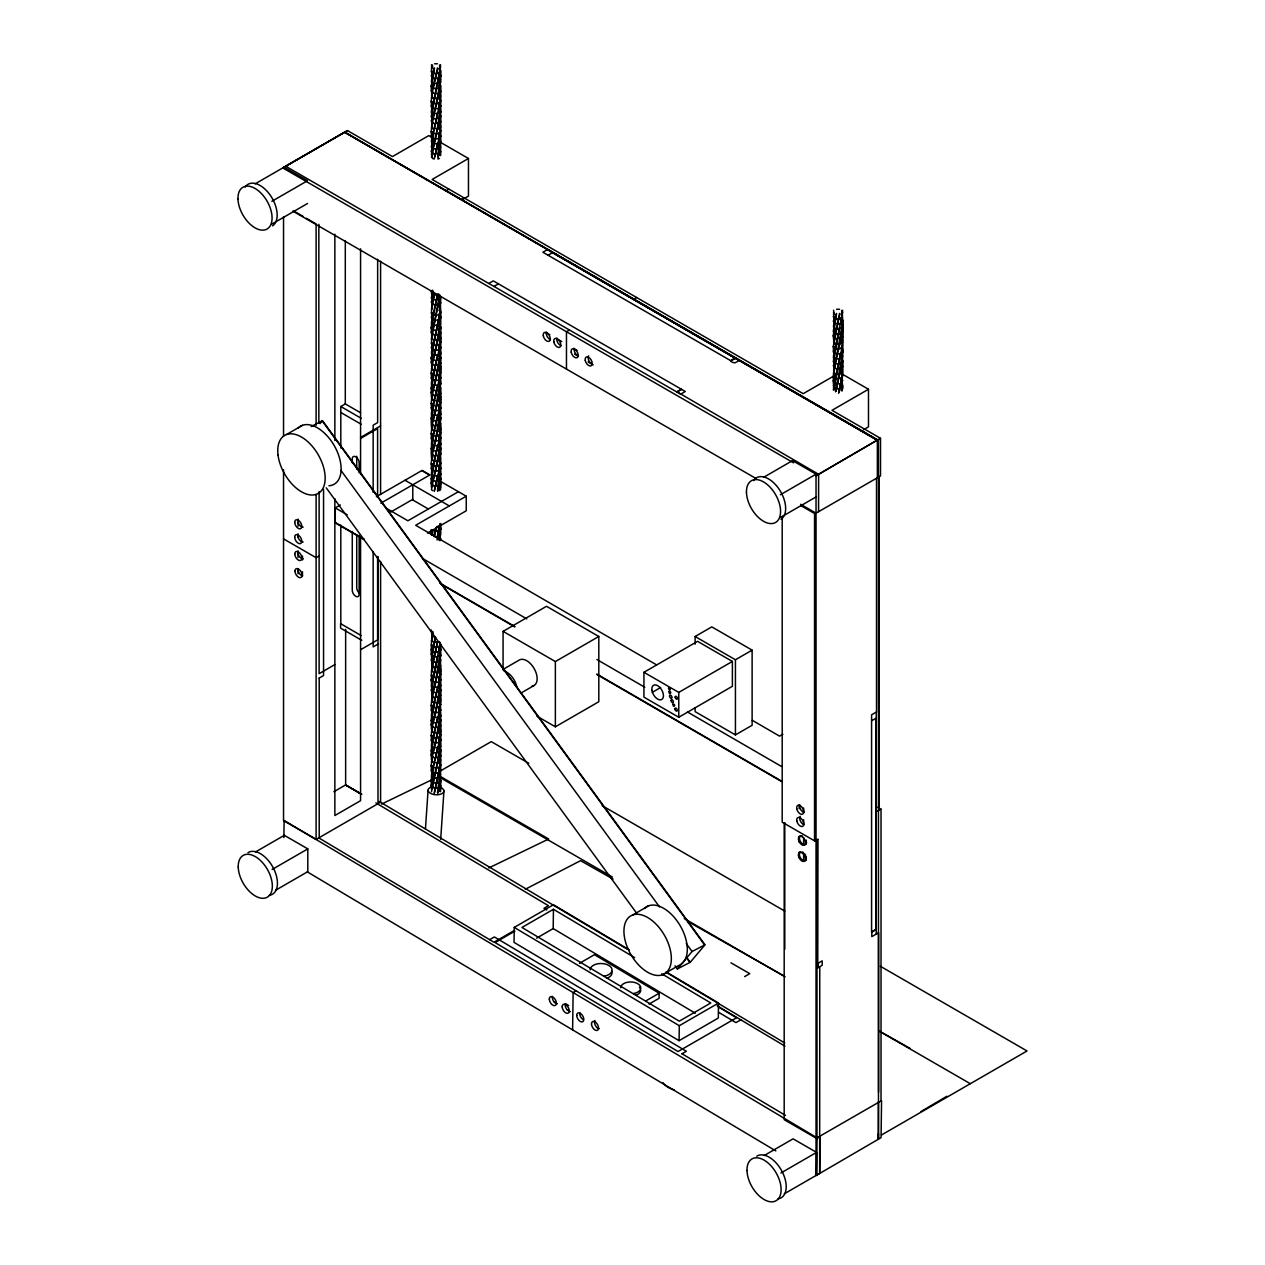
<?xml version="1.0" encoding="UTF-8"?>
<svg xmlns="http://www.w3.org/2000/svg" width="1265" height="1265" viewBox="0 0 1265 1265"><rect width="100%" height="100%" fill="white"/><g stroke="black" fill="none" stroke-linecap="round" stroke-linejoin="round"><path stroke-width="1.5" d="M817.016 1137.82L881.563 1100.629L881.057 1137.694L878.384 1139.148L878.463 1101.831L878.463 1139.18L816.036 1175.58L816.036 474.169L792.538 460.618L763.665 477.284M739.329 360.525L734.886 362.834C722.853 361.031 744.405 354.912 731.043 360.62M283.882 837.588L284.119 820.447L817.079 1137.852L816.573 1175.169L816.573 1152.399L793.092 1138.832L764.202 1155.514M629.243 949.889L553.453 904.76L514.238 927.403L514.033 942.378L679.084 1040.684L718.314 1018.04L718.52 1003.066L666.307 971.963M536.613 938.156L553.184 928.573L553.453 909.282L634.666 957.652M572.618 1029.884L573.124 992.566L576.128 990.843M579.433 963.361L594.471 954.68L659.16 993.215L659.097 998.291L649.072 1004.078M679.084 1040.684L679.289 1025.709L718.52 1003.066M784.3 1193.812L819.673 1173.382L819.752 966.713M819.673 1173.382L820.179 1136.065L816.984 1138.627L784.189 1119.699L784.189 822.993M878.384 1139.148L878.463 1133.614M431.507 155.374L432.14 138.043L439.904 102.797L439.777 90.448M432.567 158.441L434.148 159.058L438.987 138.549L440.536 127.338L439.603 127.117L439.777 120.634M439.698 155.437L439.777 150.835M439.603 308.296L439.382 296.263M431.934 384.797L431.175 373.238L432.14 364.526L437.896 340.253L440.536 338.72L439.603 338.498L439.872 332.901L440.868 332.98C441.153 355.734 428.044 377.017 431.934 399.882M431.934 414.983L431.175 403.44L432.14 394.727L437.896 370.439L440.536 368.921L439.603 368.7L439.872 363.102L440.868 363.182C441.153 385.936 428.044 407.219 431.934 430.084M431.934 445.185L431.175 433.642L432.14 424.914L437.896 400.641L440.536 399.123L439.603 398.902L439.872 393.304L440.868 393.368C441.185 416.138 428.06 437.421 431.934 460.286M431.934 475.387L431.175 463.844L432.14 455.115L437.896 430.843L440.536 429.309L439.603 429.088L439.872 423.49L440.868 423.569C441.137 445.391 429.23 465.662 431.507 487.547M432.567 490.63L431.507 489.713L433.041 480.811L437.896 461.045L440.536 459.511L439.603 459.29L439.872 453.692L440.868 453.771L438.987 470.738L434.148 491.247M439.603 489.492L439.872 483.894L440.868 483.973L440.536 489.713L439.477 490.63M431.934 716.97L431.175 705.427L432.14 696.699L437.896 672.427L440.536 670.909L439.603 670.687L439.872 665.09L440.868 665.153C441.153 687.923 428.044 709.206 431.934 732.071M431.934 747.172L431.175 735.629L432.14 726.901L437.896 702.628L440.536 701.095L439.603 700.873L439.872 695.276L440.868 695.355C441.185 718.125 428.06 739.393 431.934 762.273M431.934 777.374L431.175 765.815L432.14 757.103L437.896 732.83L440.536 731.297L439.603 731.075L439.872 725.478L440.868 725.557C441.137 747.378 429.23 767.634 431.507 789.534M434.148 793.218L439.904 767.175L439.698 746.334M439.603 791.479L439.698 776.52M440.647 155.611L440.647 142.186M440.536 791.7L440.868 780.189L439.382 779.43M834.315 389.936L840.15 354.769M425.451 828.939L428.076 790.198M440.679 839.391L443.952 790.957M431.507 66.934L431.934 82.81M833.556 312.408L834.204 329.564L833.24 335.889L834.204 344.523M833.35 390.063C836.355 366.613 846.617 343.669 841.952 319.586L842.79 320.567C843.787 343.511 830.014 364.921 833.983 387.96M297.781 534.526L298.24 537.878A5.013 2.894 60 0 0 303.141 541.973M439.445 295.045L431.507 338.72L431.934 354.595M439.097 540.329L439.872 523.568M841.32 390.664L841.921 375.863L842.917 375.8L841.952 364.462M579.813 1012.696L579.718 1013.708A5.013 2.894 60 0 0 581.568 1018.262L583.355 1019.796M439.777 71.473L439.603 65.005M440.536 66.934L431.507 112.237L431.934 128.097M439.777 101.674L440.109 91.191M439.777 131.86L440.109 121.393M432.772 290.191L432.345 305.102M440.315 295.314L433.041 329.817L434.749 330.307L436.662 330.371L439.904 314.194L440.868 297.006L439.872 297.085M440.868 297.006L439.904 299.093L436.52 299.599L432.946 318.875L432.345 335.288M439.777 313.056L439.603 306.589M439.777 343.258L439.777 332.031M432.598 427.586L432.171 418.462L433.658 404.847L437.5 385.003L439.603 383.801L439.603 366.977L440.536 366.755L439.777 362.233M439.777 373.46L440.868 372.511L440.536 366.755L439.477 365.838M432.598 457.788L432.171 448.664L433.658 435.049L437.5 415.205L439.603 414.003L439.603 397.178L440.536 396.957L439.777 392.419M439.777 403.646L440.868 402.697L440.536 396.957L439.477 396.04M439.777 433.848L440.109 423.38M439.777 464.049L440.109 453.582M433.278 535.522L432.44 534.795L432.946 530.256L435.508 531.126L436.188 527.758M432.598 669.169L432.44 655.586L435.508 636.817L431.507 655.808L431.934 671.668M432.598 699.371L432.946 681.25L437.5 656.788L439.603 655.586L439.872 644.359L439.777 645.245M440.315 642.588L431.507 686.01L431.934 701.869M439.777 675.431L440.109 664.963M440.868 780.189L437.896 793.218M841.826 316.898L841.668 310.463M842.585 312.408L833.556 357.283L834.204 374.44M841.826 346.816L842.917 345.867L841.952 334.545M841.826 376.749L841.921 375.863M842.158 390.964L842.3 374.756M431.934 113.012L431.175 101.453L432.14 92.74L435.381 78.715L438.987 78.161L438.86 74.066M431.934 143.198L431.175 131.655L432.14 122.942L435.381 108.916L438.987 108.363L438.86 104.268M432.44 157.303L431.507 157.524L432.14 153.128L435.381 139.118L438.987 138.549L438.86 134.47M431.934 339.494L431.175 327.951L432.14 319.223L435.381 320.314L438.987 319.745L438.86 315.649M440.109 302.588L440.868 312.107L439.872 312.186L439.097 328.947L435.381 350.5L438.987 349.946L438.86 345.851M439.477 335.652L440.536 336.569L440.868 342.309L439.872 342.388L439.097 359.134L435.381 380.702L438.987 380.148L438.86 376.053M432.44 398.902L431.507 399.123L434.148 400.641L437.896 400.641L440.536 384.022L439.603 383.801L435.381 410.904L438.987 410.35L438.86 406.255M432.44 429.088L431.507 429.309L434.148 430.843L437.896 430.843L440.536 414.224L439.603 414.003L435.381 441.106L438.987 440.536L438.86 436.457M439.477 426.242L440.536 427.159L440.868 432.899L439.872 432.978L439.097 449.739L435.381 471.292L438.987 470.738L438.86 466.643M437.073 540.013L438.86 527.046M433.041 631.804L431.507 640.707L434.148 642.225L437.5 641.703L435.381 652.487L438.987 651.934L438.86 647.838M437.5 641.703L431.507 670.909L434.148 672.427L437.896 672.427L440.536 655.808L439.603 655.586L435.381 682.689L438.987 682.135L438.86 678.04M439.477 667.825L440.536 668.742L440.868 674.482L439.872 674.561L439.097 691.322L435.381 712.891L438.987 712.322L438.86 708.242M440.109 695.165L439.097 721.524L435.381 743.077L438.987 742.523L438.86 738.428M431.507 791.7L435.381 773.279L438.987 772.725L438.86 768.63M840.672 321.278L841.162 317.673L841.952 318.037L838.711 319.112L833.24 346.61L834.204 359.481L833.24 361.569L835.106 363.435L838.711 363.988L842.79 361.932L841.952 349.504L842.917 351.591L841.051 368.431L835.469 391.818M840.672 381.129L841.162 377.523L841.952 377.871L839.122 392.197M431.934 290.491L431.934 309.293M431.302 529.624L432.14 530.62L431.507 535.016L432.44 534.795M842.585 310.241L841.668 327.145L839.565 328.362L837.446 339.052L834.204 337.976L835.469 334.577M841.921 345.946C845.684 350.247 833.619 383.785 841.952 377.871L842.917 366.55L841.921 366.486L841.921 360.905L842.917 360.825L842.917 366.55L841.051 368.431L837.446 368.985L834.204 367.909L835.469 364.51M438.085 79.474L432.946 107.478L432.345 123.907M437.801 156.749L439.872 130.991L440.868 130.912L440.536 125.172L439.477 124.255M438.085 321.057L432.946 349.077L432.345 365.49M437.5 490.709L439.872 463.18L440.868 463.101L440.536 457.361L439.477 456.444M434.148 536.534L435.508 531.126L438.987 531.142L439.904 525.576L436.662 526.667L434.148 536.534L437.896 536.534L438.085 532.454M438.085 774.038L434.528 792.696M437.5 792.696L439.603 776.378L440.109 755.553M840.15 384.687L838.584 393.352M434.528 67.931L432.44 81.814L432.345 93.705M440.647 81.798L439.904 87.712L436.662 88.787L433.041 88.234L437.5 67.931M439.477 94.053L440.536 94.97L440.868 100.726L439.872 100.789L439.603 112.016L437.5 113.218L436.662 118.989L434.749 118.91L433.041 118.42L438.386 92.804L440.536 64.784M439.477 158.441L437.896 159.058L440.536 142.439L437.5 143.419L436.662 149.175L433.041 148.622L437.5 128.318L439.603 112.016L440.536 112.237L435.381 139.118L432.14 138.043L431.175 135.956L432.171 136.019M431.934 324.393L431.507 308.518L434.528 294.413L431.507 293.417L431.507 291.266L432.44 291.488M432.44 368.7L431.507 368.921L432.393 370.25L437.896 370.439L440.536 353.82L437.5 354.817L436.662 360.572L433.041 360.019L435.508 349.931L432.946 349.077L431.175 358.137L431.934 369.696M440.647 383.769L439.904 389.683L436.662 390.774L433.041 390.205L435.508 380.132L432.14 379.627L431.175 377.539L432.171 377.618M440.647 413.971L440.742 418.905L434.749 420.897L433.041 420.407L434.528 415.205L431.507 414.224L431.507 412.058L432.44 412.279M432.44 459.29L431.507 459.511L434.148 461.045L437.896 461.045L440.536 444.41L437.5 445.407L436.662 451.162L433.041 450.609L435.508 440.52L432.14 440.014L431.175 437.927L432.171 438.006M437.896 491.247L440.536 474.612L437.5 475.608L436.662 481.364L433.041 480.811L435.508 470.722L432.14 470.216L431.175 468.129L432.171 468.208M440.647 655.555L439.904 661.469L436.662 662.56L433.041 661.99L434.528 656.788L431.128 654.732L431.507 640.707L432.44 640.485M432.44 700.873L431.507 701.095L434.148 702.628L437.896 702.628L440.536 686.01L437.5 686.99L436.662 692.746L433.041 692.192L435.508 682.12L431.302 680.617L431.507 670.909L432.44 670.687M432.44 731.075L431.507 731.297L434.148 732.83L437.896 732.83L440.536 716.196L437.5 717.192L436.662 722.947L433.041 722.394L435.508 712.306L432.14 711.8L431.175 709.728L432.171 709.792M440.109 725.367L439.603 746.176L437.5 747.394L436.662 753.149L433.041 752.596L435.508 742.508L432.14 742.002L431.175 739.914L432.171 739.993M439.477 758.431L440.536 759.332L440.868 765.088L439.904 782.276L436.662 783.351L433.041 782.782L437.5 762.495L439.603 746.176L440.536 746.397L435.381 773.279L432.14 772.203L431.175 770.116L432.171 770.195M836.592 313.404L834.489 327.145L834.41 338.925M836.007 331.493L839.565 313.404M835.706 362.976L841.668 327.145L842.964 326.291L841.668 325.437M836.007 391.344L838.584 378.377L835.106 378.393L833.24 376.527L834.22 376.448L834.22 380.86L833.24 380.781L834.204 382.868L839.343 383.88L841.051 383.39L842.79 380.417L841.952 379.437L842.806 388.861M438.765 293.923L437.5 294.413L432.14 319.223L431.175 317.136L432.171 317.215M434.86 156.892L436.52 148.606L440.742 147.12L439.382 145.269M434.86 413.576L435.508 410.334L432.14 409.828L431.175 407.741L432.171 407.804M434.528 490.709L436.52 480.795L440.742 479.293L440.647 474.375M434.86 655.175L435.508 651.918L432.14 651.412L431.175 649.324L432.171 649.404M434.148 68.468L431.175 86.352L431.934 97.911M437.896 68.468L435.381 78.715L432.14 77.639L431.175 75.552L432.171 75.631M434.528 294.413L433.041 299.615L436.662 300.169L437.5 294.413M836.212 313.926L833.24 331.651L835.106 333.517L838.711 334.071L841.952 332.995L842.917 330.908L841.921 330.987L841.921 336.553L842.917 336.632L841.051 338.498L837.572 338.482L834.489 357.062L834.41 368.842M839.944 313.926L838.711 319.112L835.106 318.559L833.24 316.677L834.22 316.614L834.22 321.01L833.24 320.93L834.204 323.018L839.343 324.03L842.917 321.674L842.3 314.906M439.603 96.915L439.603 95.191M440.9 111.146L440.536 112.237L440.868 100.726L438.987 98.844M439.603 127.117L439.603 125.393M440.9 141.348L440.536 142.439L440.868 130.912L438.987 129.046M439.603 338.498L439.603 336.79M440.9 352.745L440.536 353.82L440.868 342.309L438.987 340.443M439.603 368.7L439.603 366.977M440.9 382.947L440.536 384.022L440.868 372.511L438.987 370.629M439.603 398.902L439.603 397.178M440.9 413.133L440.536 414.224L440.868 402.697L438.987 400.831M439.603 429.088L439.603 427.38M440.9 443.335L440.536 444.41L440.868 432.899L438.987 431.033M439.603 459.29L439.603 457.582M440.9 473.537L440.536 474.612L440.868 463.101L438.987 461.235M431.128 533.925L431.286 529.972M440.9 654.732L440.536 655.808L440.868 644.296M439.603 670.687L439.603 668.964M440.9 684.918L440.536 686.01L440.868 674.482L438.987 672.616M439.603 700.873L439.603 699.166M440.9 715.12L440.536 716.196L440.536 698.944L439.477 698.027M439.603 731.075L439.603 729.367M439.603 761.277L439.603 759.569M431.792 89.609L431.175 90.653L432.946 92.392L432.14 92.74L435.381 93.816L438.987 93.262L435.381 108.916L432.14 107.841L431.175 105.754L432.171 105.833M431.792 119.811L431.175 120.855L432.946 122.578L432.14 122.942L435.381 124.017L436.52 118.404L440.742 116.918M431.792 150.013L431.175 151.057L433.579 153.856L438.987 153.65L440.868 151.784L439.872 151.705M431.792 301.007L431.175 302.035L432.946 303.774L432.14 304.122L435.381 305.213L440.252 303.821L440.868 302.778L439.777 301.829M431.792 331.193L431.175 332.236L432.946 333.976L432.14 334.324L435.381 335.399L436.52 329.801L440.742 328.299L440.647 323.381M431.792 361.395L431.175 362.438L432.946 364.178L432.14 364.526L435.381 365.601L436.52 360.003L440.742 358.501L440.647 353.583M431.792 391.597L431.175 392.64L432.946 394.364L432.14 394.727L435.381 395.803L438.987 395.249L440.868 393.368L440.868 387.612L439.382 386.853M431.792 421.798L432.44 427.38L431.507 427.159M431.792 451.984L432.44 457.582L431.507 457.361M431.792 482.186L431.175 483.23L432.946 484.969L432.14 485.317L433.579 486.045L438.987 485.839L440.868 483.973L440.868 478.202L439.382 477.443M431.792 633.18L431.934 641.481M431.792 663.382L432.44 668.964L431.507 668.742M431.792 693.584L432.44 699.166L431.507 698.944M431.792 723.77L431.175 724.813L432.946 726.553L432.14 726.901L435.381 727.992L436.52 722.378L440.742 720.892L440.647 715.958M431.792 753.972L431.175 755.015L432.946 756.755L432.14 757.103L435.381 758.178L436.52 752.58L440.742 751.078L440.647 746.16M431.792 784.174L431.175 785.217L432.946 786.957L432.14 787.304L435.381 788.38L440.252 786.988L440.868 785.96L439.777 785.012M833.841 334.846L833.24 335.889L834.995 337.629M833.841 364.779L833.24 365.822L834.995 367.546M434.528 415.205L437.5 415.205M434.528 656.788L437.5 656.788M320.045 423.585L322.496 420.676L705 944.797L690.263 962.27L677.344 968.958L675.02 965.78M311.143 426.558L322.148 420.85L704.637 944.987L692.066 951.501L677.344 968.958M432.14 84.265L431.175 86.352L433.658 87.759M432.14 114.467L431.175 116.554L433.658 117.961M432.14 144.669L431.175 146.756L433.658 148.163M432.14 295.662L431.175 297.749L433.658 299.157M432.14 325.864L431.175 327.951L433.658 329.359M432.14 356.05L431.175 358.137L433.658 359.545M432.14 386.252L431.175 388.339L433.658 389.746M432.14 416.454L431.175 418.541L433.658 419.948M432.14 446.656L431.175 448.743L433.658 450.15M432.14 476.858L431.175 478.929L433.658 480.352M432.14 658.037L431.175 660.124L433.658 661.532M432.14 688.239L431.175 690.326L433.658 691.734M432.14 718.441L431.175 720.528L433.658 721.936M432.14 748.643L431.175 750.714L433.658 752.137M432.14 778.829L431.175 780.916L433.658 782.323M834.615 339.257L833.556 340.174L834.489 340.396M834.615 369.174L833.556 370.092L834.489 370.313M438.386 77.703L440.868 76.295L438.987 93.262L440.868 91.396L440.868 85.625L439.382 84.866M438.386 107.904L440.868 106.481L440.742 105.39M438.386 138.091L440.868 136.683L440.742 135.592M438.386 319.286L440.868 317.879L437.896 340.253L434.528 339.716L432.14 349.425L431.175 347.337L432.171 347.416M438.386 349.488L440.868 348.081L440.742 346.974M438.386 379.69L440.868 378.267L440.742 377.176M438.386 409.876L440.868 408.469L440.742 407.377M438.386 440.078L440.868 438.67L440.742 437.579M438.386 470.28L440.868 468.872L440.742 467.765M438.386 530.683L440.868 529.26L439.904 540.677L440.868 538.59L439.382 537.846M438.386 651.475L440.868 650.068L440.742 648.961M438.386 681.661L440.868 680.254L440.742 679.163M438.386 711.863L440.868 710.456L440.742 709.365M438.386 742.065L440.868 740.658L440.536 746.397L440.109 740.468M438.386 772.267L440.868 770.859L440.742 769.753M921.078 1111.54L946.837 1096.265M878.463 1102.21L878.463 439.414L816.036 475.814L877.357 440.078L735.487 358.058M255.166 183.836L347.48 130.58L392.482 156.56L428.803 135.592L432.108 137.505M282.996 167.802L344.76 132.161L877.799 439.904M271.864 201.325L307.537 180.721L284.056 167.17M271.864 224.095L307.537 203.491M463.512 198.969L468.461 196.107L468.461 158.489L432.14 179.456L803.196 393.684L834.694 375.499M446.166 190.715L448.901 189.133M461.456 199.538L464.192 197.957M285.953 166.363L488.78 283.471L493.271 280.877L685.282 391.486L680.839 394.048L676.981 391.834L681.44 389.509M547.587 249.521L542.875 252.241L731.043 360.873M488.78 283.471L493.982 286.428L498.442 283.866M548.045 255.23L552.489 252.652L877.357 440.331M286.522 434.528L302.462 425.325M340.807 448.031L340.807 406.524L345.298 403.93L360.62 412.785M360.572 437.453L380.591 425.894M360.572 438.433L377.603 428.598L377.603 496.37M569.456 330.007L566.467 331.73L566.467 369.08M636.532 297.465L633.544 299.457M319.112 555.952L316.108 557.691L283.534 538.874M676.981 391.834L681.44 389.256M680.839 394.048L818.629 474.312M334.861 664.584L319.112 673.676L319.112 491.611M360.572 649.736L377.603 639.9L377.603 557.122M319.112 678.119L323.555 675.542L323.555 489.428M377.998 644.122L373.159 646.905L373.159 551.635M863.505 429.752L868.486 426.874L868.486 389.256L832.006 410.319L880.519 438.322L880.519 475.94L816.036 513.163L800.65 504.292M503.075 669.754L503.075 631.361L546.512 606.299L598.804 636.485L598.804 701.727L555.367 726.806L536.819 716.101M780.363 494.773L816.036 474.169M880.519 438.322L877.42 440.109L552.489 252.399M502.758 669.58L519.377 659.982A14.721 8.507 60 0 1 535 670.181A14.721 8.507 60 0 1 531.948 686.152M780.363 517.543L816.036 496.939M503.075 631.361L555.367 661.563L598.804 636.485M333.881 791.716L345.645 784.933L360.968 793.772M520.801 693.173L534.099 685.488M255.435 851.993L284.325 835.327L307.806 848.878L307.806 871.648L275.533 890.291M283.534 469.758L283.534 820.621L316.108 839.422L380.591 802.2L380.591 561.391M441.185 770.511L491.247 741.622L528.786 763.285M272.133 869.482L307.806 848.878M695.118 644.201L695.118 636.501L711.8 626.871L752.122 650.147L752.122 725.272L735.439 734.902L695.118 711.626L695.118 707.768M643.932 672.3L697.568 641.339L732.388 661.437L732.388 686.294L678.767 717.255L643.932 697.157L643.932 672.3L678.767 692.398L732.388 661.437M652.313 692.319L660.694 687.48M695.118 636.501L735.439 659.777L752.122 650.147M489.65 939.658L494.362 936.938L686.357 1051.278L681.898 1053.84M871.585 720.781L876.028 718.204L876.028 929.522L871.585 932.084L871.585 714.82L876.297 712.084L876.25 934.092M514.08 930.613L493.967 942.235L318.954 837.999M514.934 931.119L495.089 942.583L678.056 1051.547L736.562 1017.772L718.077 1006.766M553.453 909.282L521.955 927.466L679.289 1021.171L710.788 1002.987L661.721 973.765M632.69 915.006L648.645 905.787M782.197 516.42L782.197 822.171L814.549 840.861L817.981 839.391L817.759 967.867L817.759 963.424L822.203 960.847L822.203 965.29L817.759 967.867M816.542 839.707L817.981 839.391M881.025 1100.882L881.025 809.173L876.028 811.798M662.591 974.762A33.538 19.355 60 0 0 656.108 924.193A33.538 19.355 60 0 0 624.23 935.689A33.538 19.355 60 0 0 662.591 974.762L678.546 965.559A33.538 19.355 60 0 0 679.89 925.189A33.538 19.355 60 0 0 644.391 908.523M645.798 1000.931L659.16 993.215M744.626 976.612L749.75 973.655L730.949 962.807M871.585 932.084L876.028 929.522M878.59 1092.217L878.59 932.732L871.806 936.653L871.806 932.21M740.8 1019.843L735.961 1022.626L718.552 1012.269M780.9 1173.003L816.573 1152.399M881.61 1134.926L1027.038 1050.962L880.298 966.239M364.336 539.744L335.272 522.904L335.272 507.913L340.332 504.988M376.417 496.702L422.099 470.422L429.894 474.928L380.844 503.154M390.932 511.93L412.785 499.359M458.452 491.674L407.899 520.769L385.92 508.04M427.475 533.087L466.247 510.775L466.247 496.196L415.679 525.275L656.582 664.868M782.877 734.269L779.588 736.151L752.264 720.307M347.48 130.58L286.57 165.747M525.275 889.263L580.572 860.659L613.082 879.096M381.524 804.113L432.567 779.43M488.843 867.932L548.678 839.011L441.311 777.01M432.946 424.566L432.14 424.914L435.381 426.005L440.252 424.613L440.868 417.798L439.382 417.055M432.946 454.768L432.14 455.115L435.381 456.206L436.52 450.593L440.742 449.107L440.647 444.173M432.14 530.62L432.946 530.256M432.946 666.149L432.14 666.513L435.381 667.588L440.252 666.196L440.868 659.397L439.382 658.638M432.946 696.351L432.14 696.699L435.381 697.79L436.52 692.176L440.742 690.69L440.647 685.757M437.5 535.996L440.536 535.016L440.109 529.07M437.896 642.225L439.477 641.624M439.603 80.09L440.536 79.869L440.109 76.09M432.44 96.915L431.507 97.136L434.148 98.654L439.477 98.053L440.536 97.136L440.868 91.396L439.872 91.317M432.44 127.117L431.507 127.338L432.393 128.65L434.148 128.856L435.508 123.448L438.987 123.464L440.868 121.582L440.647 111.984M439.603 321.69L440.536 321.468L440.109 317.689M432.44 338.498L431.507 338.72L434.148 340.253L435.508 334.83L438.987 334.846L440.868 332.98L440.868 327.208L439.382 326.449M834.489 342.103L833.556 342.325L836.212 343.859L839.944 343.859L842.585 342.325L841.668 342.103M841.668 340.396L842.585 340.174L841.525 339.257M841.668 355.354L842.585 355.133L842.585 357.283L838.078 359.039L833.556 357.283L833.556 355.133L834.489 355.354M834.489 372.036L833.556 372.258L834.457 373.57L836.212 373.776L839.944 373.776L842.585 372.258L841.668 372.036M841.668 370.313L842.585 370.092L841.525 369.174M841.668 385.272L842.585 385.05L842.585 387.216L838.078 388.956L833.556 387.216L833.556 385.05L834.489 385.272M439.603 533.071L440.536 532.85M439.603 744.468L440.536 744.247M432.44 761.277L431.507 761.498L434.148 763.032L435.508 757.609L438.987 757.624L440.868 755.758L440.868 749.987L439.382 749.228M439.603 774.654L440.536 774.433L440.109 770.654M434.528 63.788L437.5 63.788M437.896 294.951L434.148 294.951M836.592 309.261L839.565 309.261M434.148 652.123L437.896 652.123M432.171 71.188L431.175 71.251L433.041 73.133L436.662 73.686L439.904 72.611L439.097 72.247M432.171 101.374L431.175 101.453L433.041 103.319L436.662 103.888L439.904 102.797L439.097 102.449M439.382 115.068L440.868 115.811M432.171 131.576L431.175 131.655L433.041 133.521L434.528 128.318L437.896 128.856L440.536 127.338L440.868 121.582L439.872 121.519M432.171 312.771L431.175 312.85L433.041 314.716L436.662 315.27L439.904 314.194L439.097 313.846M432.171 342.973L431.175 343.036L433.041 344.918L436.662 345.471L439.904 344.396L439.097 344.033M439.382 356.651L440.868 357.41L440.868 363.182L438.987 365.047L435.508 365.032L432.44 383.801L432.44 397.178L431.507 396.957M432.171 373.159L431.175 373.238L433.041 375.104L436.662 375.673L439.904 374.598L439.097 374.234M432.171 403.361L431.175 403.44L433.041 405.306L436.662 405.875L439.904 404.784L439.097 404.436M432.171 433.563L431.175 433.642L433.041 435.508L436.662 436.061L439.904 434.986L439.097 434.638M439.382 447.241L440.868 448L440.868 453.771L438.987 455.637L435.508 455.621L432.44 474.391L432.345 486.282M432.171 463.765L431.175 463.844L433.041 465.71L436.662 466.263L439.904 465.188L439.097 464.84M432.171 644.944L431.175 645.024L433.041 646.889L436.662 647.459L439.904 646.383L439.097 646.02M432.171 675.146L431.175 675.225L433.041 677.091L436.662 677.661L439.904 676.569L439.097 676.222M439.382 688.84L440.868 689.583L440.868 695.355L438.987 697.221L435.508 697.205L432.44 715.974L432.345 727.881M432.171 705.348L431.175 705.427L433.041 707.293L436.662 707.847L439.904 706.771L439.097 706.423M439.872 704.763L440.868 704.684L438.987 702.818M439.382 719.042L440.868 719.785L440.868 725.557L438.987 727.422L435.508 727.407L432.44 746.176L432.345 758.067M432.171 735.55L431.175 735.629L433.041 737.495L436.662 738.048L439.904 736.973L439.097 736.625M439.872 734.965L440.868 734.886L440.536 729.146L439.477 728.229M432.171 765.752L431.175 765.815L433.041 767.697L434.528 762.495L437.896 763.032L440.536 761.498L440.868 755.758L439.777 754.81M439.872 765.167L440.868 765.088L438.987 763.222M432.171 679.605L431.175 679.526L431.934 686.769M435.381 637.386L432.14 636.311L432.946 635.963L432.171 631.33M432.44 80.09L431.507 79.869L431.507 82.035L436.014 83.775L440.536 82.035L440.536 79.869M431.507 94.97L432.44 95.191M432.44 110.292L431.507 110.071L431.507 112.237L434.148 113.755L437.5 113.218M431.507 125.172L432.44 125.393M432.44 140.494L431.507 140.273L431.507 142.439L434.148 143.957L437.5 143.419M834.489 325.437L833.556 325.216L833.556 327.366L836.212 328.9L839.565 328.362M432.44 321.69L431.507 321.468L431.507 323.619L436.014 325.358L440.536 323.619L440.536 321.468M431.507 336.569L432.44 336.79M432.44 351.876L431.507 351.654L431.507 353.82L434.148 355.354L437.5 354.817M431.507 366.755L432.44 366.977M432.44 382.077L431.507 381.856L431.507 384.022L434.148 385.54L437.5 385.003M432.44 442.481L431.507 442.26L431.507 444.41L434.148 445.944L437.5 445.407M432.44 472.683L431.507 472.462L431.507 474.612L434.148 476.146L437.5 475.608M431.507 532.85L432.44 533.071M431.507 638.54L432.44 638.762L431.175 629.923M432.44 653.863L431.507 653.641L431.934 656.582M432.44 684.065L431.507 683.843L431.507 686.01L434.148 687.528L437.5 686.99M432.44 714.266L431.507 714.045L431.507 716.196L434.148 717.729L437.5 717.192M431.507 729.146L432.44 729.367M432.44 744.468L431.507 744.247L431.507 746.397L434.148 747.931L437.5 747.394M431.507 759.332L432.44 759.569M432.44 774.654L431.507 774.433L431.507 776.599L436.014 778.339L440.536 776.599L440.536 774.433M569.724 1011.573L567.036 1009.691A5.013 2.894 60 0 1 565.281 1004.125M599.025 1028.714L597.191 1027.718A5.013 2.894 60 0 1 594.487 1022.278L594.582 1021.266A5.013 2.894 60 0 1 594.914 1020.46M439.097 132.651L439.904 132.999L436.662 134.09L433.658 133.062L432.44 155.595M841.162 347.606L841.952 347.954L838.711 349.029L835.106 348.476L833.24 346.61L834.22 346.531L833.35 351.955L837.446 354.026L841.051 353.457L842.917 351.591L842.3 344.823M439.097 766.811L439.904 767.175L436.662 768.25L433.658 767.238L432.345 788.269M879.238 1031.038L910.041 1048.353M688.35 921.774L784.126 976.09M841.352 373.602L868.486 389.256M440.362 142.265L468.461 158.489M877.357 477.68L877.357 440.078M493.982 286.428L680.839 394.301M282.996 168.071L793.566 462.832M546.433 332.742L549.832 334.703M556.632 338.641L561.723 341.582M573.63 348.444L577.03 350.405M574.547 354.105L577.931 356.066M588.083 361.932L593.174 364.873M818.566 511.629L818.629 474.059M293.306 210.749L303.078 216.394M306.336 218.276L316.108 223.921L316.108 425.356M293.18 211.302L756.217 478.629M800.935 505.668L814.549 513.527L814.549 840.861M340.807 406.524L361.237 418.32M340.807 412.485L361.237 424.281M877.768 807.291L881.025 809.173M361.237 635.583L340.585 623.661L340.585 628.104L361.758 640.327M602.156 805.647L784.743 911.069M439.651 777.327L612.402 877.072M684.239 918.548L785.154 976.817M879.159 1031.086L970.318 1083.71M361.806 794.341L345.645 785.012L345.645 629.369M344.76 132.161L732.988 356.619M344.76 132.414L732.988 356.872M421.83 470.58L429.61 475.087M441.453 481.949L466.247 496.196M405.006 480.257L449.312 505.937M427.997 508.783L412.785 499.975L412.785 484.764M335.272 507.913L347.243 514.839M422.478 558.434L526.778 618.885M596.89 659.508L644.77 687.243M687.512 712.021L781.564 766.511M335.272 522.492L364.336 539.333M439.572 582.928L514.808 626.523M596.89 674.087L781.564 781.106M441.279 584.335L514.808 626.934M596.89 674.498L781.564 781.517M379.152 801.425L626.95 948.987M665.991 972.247L784.806 1043.008M717.176 1005.77L784.917 1046.123M345.645 784.933L360.636 793.851M375.863 802.911L548.457 905.708L543.966 908.302L546.844 910.009M553.184 928.573L695.291 1013.218M514.238 927.403L679.289 1025.709M682.009 1053.777L785.533 1115.43M565.408 1003.572L568.744 1005.58M554.402 1002.244L557.185 1003.904L554.165 1002.006A5.013 2.894 60 0 1 552.41 996.425M567.21 1009.865L570.12 1011.605M597.349 1027.812L598.519 1028.508M307.269 871.854L775.84 1150.913M547.587 249.268L552.489 252.652M438.987 68.658L440.868 70.524L440.868 76.295L440.742 75.188M438.987 310.241L440.868 312.107L440.868 317.879L440.742 316.772M438.987 733.02L440.868 734.886L440.868 740.658L440.742 739.551M340.949 470.39L659.508 906.894M686.263 943.532L692.066 951.501M686.784 957.479L690.263 962.27M686.421 957.668L689.915 962.444M326.228 487.847L636.643 913.203M833.556 310.241L834.204 314.59M431.507 64.784L431.934 67.709M431.507 291.266L431.934 294.192M841.826 335.684L841.921 336.553M841.826 365.601L841.921 366.486M440.109 106.292L440.536 110.071M440.109 136.493L440.536 140.273M440.109 347.875L440.536 351.654M440.109 378.077L440.536 381.856M440.109 408.279L440.536 412.058M440.109 438.481L440.536 442.26M440.109 468.667L440.536 472.462M440.109 483.768L440.536 487.547M440.742 528.169L440.868 529.26L440.868 523.504M440.109 649.862L440.536 653.641M440.109 680.064L440.536 683.843M440.109 710.266L440.536 714.045M440.109 785.755L440.536 789.534M432.44 65.005L432.772 68.01M806.374 857.449L805.916 860.263A5.013 2.894 60 0 1 800.634 858.176A5.013 2.894 60 0 1 800.508 851.946M439.698 81.956L439.872 85.688M439.698 112.158L439.872 115.89M439.698 142.36L439.872 146.092M439.698 323.555L439.872 327.287M439.698 353.741L439.872 357.489M439.698 383.943L439.872 387.675M439.698 414.145L439.872 417.877M439.698 444.347L439.872 448.079M439.698 474.549L439.872 478.281M439.698 534.937L439.872 538.669M439.698 655.729L439.872 659.46M439.698 685.93L439.872 689.662M439.698 716.132L439.872 719.864M879.254 810.201L879.254 476.431L876.519 477.996L876.519 712.211M816.984 839.96L816.984 1138.627M806.074 843.929L806.074 840.007A5.013 2.894 60 0 1 806.438 841.304M806.074 856.31L806.074 859.963M803.639 807.987L803.639 811.909M803.639 819.767L803.639 823.689M803.639 837.43L803.639 845.289M803.639 853.132L803.639 860.991M799.195 804.825L799.195 808.778M799.195 836.371L799.195 842.237M799.195 852.009L799.195 857.876M784.79 822.63L784.79 949.272M735.439 659.777L735.439 734.902M678.767 692.398L678.767 717.255M555.367 661.563L555.367 726.806M380.591 261.191L380.591 494.425M377.998 556.426L377.998 803.686M377.65 259.246L377.65 422.605L373.159 425.198L373.159 492.385M360.572 248.826L360.572 473.727M360.572 537.799L360.572 800.682L334.861 815.53L334.861 498.695M359.149 472.604L359.149 462.784A4.854 2.799 60 0 0 355.718 456.839A4.854 2.799 60 0 0 352.271 458.816L352.271 462.753M359.149 535.411L359.149 594.297A4.854 2.799 60 0 1 355.718 596.289A4.854 2.799 60 0 1 352.271 590.344L352.271 531.442M356.73 456.254L356.73 469.268M356.73 535.048L356.73 587.766A4.854 2.799 60 0 0 360.161 593.712M345.298 240.571L345.298 403.93M340.807 525.054L340.807 623.787M334.861 234.183L334.861 440.489M319.207 678.056L319.207 837.636M318.843 224.316L318.843 423.095M316.108 494.489L316.108 839.422M302.477 556.047L302.477 559.968M302.477 571.748L302.477 575.67M298.034 526.161L298.034 519.077L298.271 523.03A5.013 2.894 60 0 0 303.157 527.125M298.034 533.877L298.034 537.23M298.034 557.549L298.034 550.908L298.319 554.718A5.013 2.894 60 0 0 303.205 558.814M298.034 573.836L298.034 568.681L298.129 570.673A5.013 2.894 60 0 0 300.738 574.958L301.655 575.575A5.013 2.894 60 0 0 302.572 575.923M283.534 216.963L283.534 436.188M802.136 851.898A5.013 2.894 60 0 1 803.069 852.341M804.809 853.986A5.013 2.894 60 0 1 805.52 855.077M802.2 835.754A5.013 2.894 60 0 0 800.081 840.877A5.013 2.894 60 0 0 805.963 844.119L806.358 843.376A5.013 2.894 60 0 0 806.517 842.411M803.971 812.51A5.013 2.894 60 0 1 799.812 804.888M804.002 824.685A5.013 2.894 60 0 1 800.334 820.922A5.013 2.894 60 0 1 800.239 816.32M578.437 356.003A5.013 2.894 60 0 1 574.278 348.381M592.447 364.162A5.013 2.894 60 0 1 588.778 360.399A5.013 2.894 60 0 1 588.684 355.797M561.028 345.645A5.013 2.894 60 0 1 556.869 338.024M550.496 339.621A5.013 2.894 60 0 1 546.338 331.999M504.103 671.082A14.721 8.507 60 0 1 516.847 686.942M756.755 1156.178A24.13 13.931 60 0 1 782.387 1172.086A24.13 13.931 60 0 1 778.086 1198.809M640.754 990.226A10.025 5.882 0.8 0 1 635.742 995.27M639.41 987.269A10.025 5.882 0.8 0 1 640.406 988.692M611.675 971.172A10.974 6.436 0.8 0 1 606.552 978.351M620.736 987.759A10.025 5.882 0.8 0 1 629.891 981.972A10.025 5.882 0.8 0 1 640.628 986.921A10.025 5.882 0.8 0 1 633.354 993.547M590.138 969.844A10.974 6.436 0.8 0 1 600.163 963.519A10.974 6.436 0.8 0 1 611.912 968.927A10.974 6.436 0.8 0 1 603.958 976.185M247.987 852.657A24.13 13.931 60 0 1 273.62 868.565A24.13 13.931 60 0 1 269.318 895.288M753.592 480.605A24.13 13.931 60 0 1 778.607 488.464A24.13 13.931 60 0 1 780.995 519.33M245.094 187.157A24.13 13.931 60 0 1 270.109 195A24.13 13.931 60 0 1 272.513 225.882M298.208 428.06A33.538 19.355 60 0 1 335.146 447.272A33.538 19.355 60 0 1 328.932 485.776M439.967 787.115A7.954 4.206 3.9 0 1 442.102 793.566A7.954 4.206 3.9 0 1 429.942 792.997A7.954 4.206 3.9 0 1 432.029 786.735M674.182 1089.892A22.153 12.792 0 0 1 662.907 1082.587M668.505 688.018C669.77 693.441 671.921 686.278 668.505 688.018M668.869 691.512C669.549 696.857 672.727 690.564 668.869 691.512M672.869 704.257C673.423 709.365 676.617 703.482 672.869 704.257M798.468 855.82A5.013 2.894 60 0 0 804.319 861.323A5.013 2.894 60 0 0 802.975 853.622A5.013 2.894 60 0 0 798.468 855.82M798.515 839.66A5.013 2.894 60 0 0 804.382 845.162A5.013 2.894 60 0 0 803.038 837.477A5.013 2.894 60 0 0 798.515 839.66M796.792 820.874A5.013 2.894 60 0 0 802.643 826.377A5.013 2.894 60 0 0 801.314 818.676A5.013 2.894 60 0 0 796.792 820.874M796.744 808.683A5.013 2.894 60 0 0 802.611 814.186A5.013 2.894 60 0 0 801.267 806.501A5.013 2.894 60 0 0 796.744 808.683M294.777 554.102A5.013 2.894 60 0 0 300.216 560.537A5.013 2.894 60 0 0 299.963 553.311A5.013 2.894 60 0 0 294.777 554.102M294.729 522.413A5.013 2.894 60 0 0 300.169 528.849A5.013 2.894 60 0 0 299.916 521.623A5.013 2.894 60 0 0 294.729 522.413M294.966 571.258A5.013 2.894 60 0 0 300.406 577.694A5.013 2.894 60 0 0 300.153 570.452A5.013 2.894 60 0 0 294.966 571.258M294.698 537.277A5.013 2.894 60 0 0 300.137 543.697A5.013 2.894 60 0 0 299.884 536.471A5.013 2.894 60 0 0 294.698 537.277M571.211 352.176A5.013 2.894 60 0 0 577.077 357.679A5.013 2.894 60 0 0 575.733 349.978A5.013 2.894 60 0 0 571.211 352.176M585.236 360.335A5.013 2.894 60 0 0 591.087 365.838A5.013 2.894 60 0 0 589.759 358.153A5.013 2.894 60 0 0 585.236 360.335M543.286 335.794A5.013 2.894 60 0 0 549.136 341.297A5.013 2.894 60 0 0 547.808 333.612A5.013 2.894 60 0 0 543.286 335.794M553.817 341.819A5.013 2.894 60 0 0 559.668 347.322A5.013 2.894 60 0 0 558.324 339.637A5.013 2.894 60 0 0 553.817 341.819M576.729 1015.431A5.013 2.894 60 0 0 582.121 1021.93A5.013 2.894 60 0 0 581.963 1014.751A5.013 2.894 60 0 0 576.729 1015.431M591.482 1024.002A5.013 2.894 60 0 0 596.874 1030.501A5.013 2.894 60 0 0 596.716 1023.322A5.013 2.894 60 0 0 591.482 1024.002M562.182 1006.861A5.013 2.894 60 0 0 567.574 1013.36A5.013 2.894 60 0 0 567.416 1006.181A5.013 2.894 60 0 0 562.182 1006.861M549.31 999.176A5.013 2.894 60 0 0 554.702 1005.675A5.013 2.894 60 0 0 554.544 998.496A5.013 2.894 60 0 0 549.31 999.176M746.998 1170.505A24.13 13.931 60 0 0 772.994 1201.75A24.13 13.931 60 0 0 772.172 1167.168A24.13 13.931 60 0 0 746.998 1170.505M238.231 866.999A24.13 13.931 60 0 0 264.227 898.229A24.13 13.931 60 0 0 263.405 863.647A24.13 13.931 60 0 0 238.231 866.999M746.461 492.291A24.13 13.931 60 0 0 772.456 523.52A24.13 13.931 60 0 0 771.618 488.938A24.13 13.931 60 0 0 746.461 492.291M237.962 198.842A24.13 13.931 60 0 0 263.958 230.072A24.13 13.931 60 0 0 263.136 195.49A24.13 13.931 60 0 0 237.962 198.842M278.047 455.21A33.538 19.355 60 0 0 316.408 494.299A33.538 19.355 60 0 0 309.925 443.73A33.538 19.355 60 0 0 278.047 455.21M651.918 690.326A8.238 4.76 60 0 0 661.453 699.656A8.238 4.76 60 0 0 659.555 687.132A8.238 4.76 60 0 0 651.918 690.326M669.533 696.145A1.755 1.012 60 0 0 671.478 698.327A1.755 1.012 60 0 0 671.304 695.75A1.755 1.012 60 0 0 669.533 696.145M671.051 700.478A1.66 0.965 60 0 0 672.806 702.66A1.66 0.965 60 0 0 672.806 700.304A1.66 0.965 60 0 0 671.051 700.478M674.893 708.89A1.692 0.98 60 0 0 676.696 711.136A1.692 0.98 60 0 0 676.696 708.732A1.692 0.98 60 0 0 674.893 708.89M675.178 697.173A1.597 0.917 60 0 0 676.933 699.197A1.597 0.917 60 0 0 676.807 696.857A1.597 0.917 60 0 0 675.178 697.173"/></g></svg>
